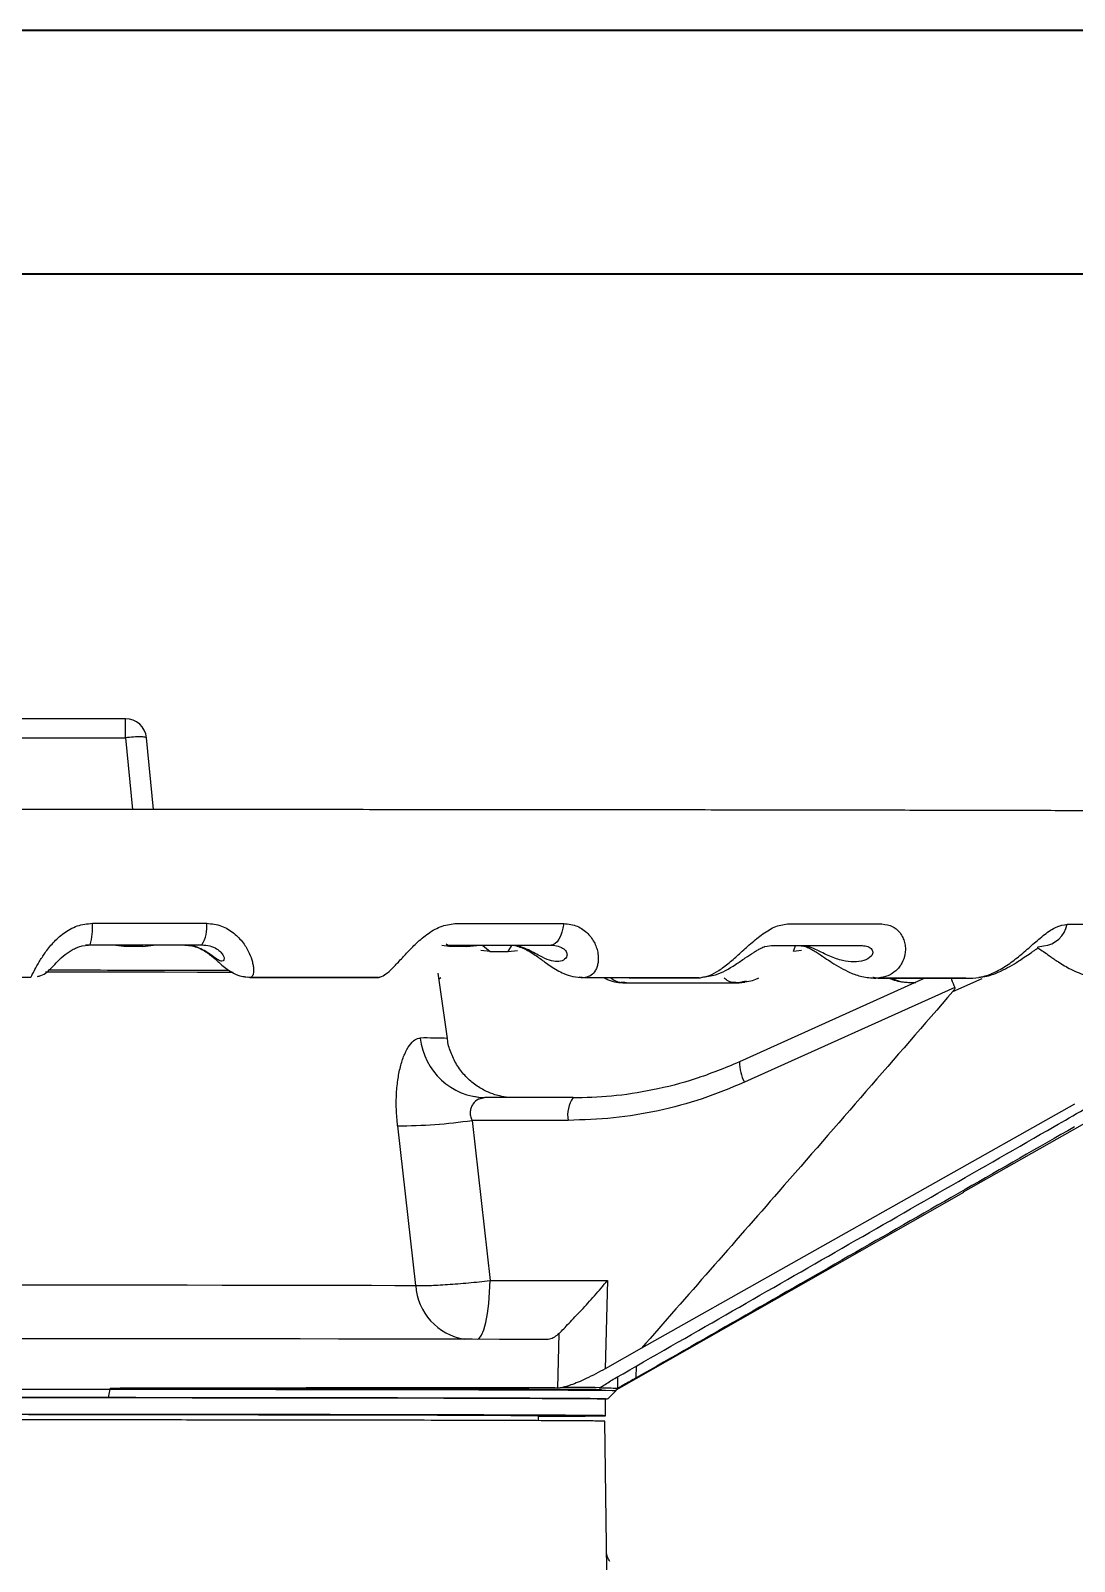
# Model space of a CAD drawing. Header units: millimetres. Extents: x 1852 to 4288, y 681 to 2404.
# Drawn here: x 3758 to 3882.2, y 2221.8 to 2404.1 of the extents above; entities that cross this region are included whole.
import ezdxf

# ---------------------------------------------------------------- set-up
doc = ezdxf.new("R2010")
doc.units = ezdxf.units.MM
doc.layers.add('AM_BOR', color=7, linetype='Continuous', lineweight=50)
doc.layers.add('粗实线', color=7, linetype='Continuous', lineweight=40)

# ---------------------------------------------------------------- blocks, each defined once
blk = doc.blocks.new('rA3')
at = {"layer": '粗实线'}
for p, q in [((753.384, 421.26), (333.384, 421.26)), ((748.384, 416.26), (358.384, 416.26))]:
    blk.add_line(p, q, dxfattribs=at)

msp = doc.modelspace()

# ---------------------------------------------------------------- linework, layer by layer
at = {"color": 7, "linetype": 'Continuous', "lineweight": 25}
for p, q in [((3769.284, 2322.174), (3736.309, 2322.174)), ((3769.284, 2319.918), (3769.284, 2322.174)), ((3736.309, 2319.918), (3769.284, 2319.918)), ((3769.284, 2319.918), (3770.106, 2311.356)), ((3772.594, 2311.356), (3771.772, 2319.913)), ((3764.111, 2295.117), (3764.887, 2295.212)), ((3765.063, 2295.234), (3764.524, 2295.21)), ((3764.887, 2295.212), (3765.063, 2295.234)), ((3765.063, 2295.234), (3778.37, 2295.23)), ((3769.073, 2295.053), (3767.828, 2295.205)), ((3771.357, 2295.052), (3769.073, 2295.053)), ((3771.357, 2295.052), (3772.601, 2295.203)), ((3778.37, 2295.23), (3776.373, 2295.207)), ((3807.788, 2295.033), (3806.931, 2295.145)), ((3807.788, 2295.033), (3807.44, 2295.331)), ((3807.486, 2295.215), (3819.946, 2295.204)), ((3809.927, 2295.031), (3807.788, 2295.033)), ((3809.927, 2295.031), (3811.089, 2295.181)), ((3812.694, 2294.434), (3811.567, 2294.579)), ((3811.814, 2295.181), (3812.694, 2294.434)), ((3812.694, 2294.434), (3814.811, 2294.436)), ((3814.811, 2294.436), (3815.284, 2295.167)), ((3814.811, 2294.436), (3815.933, 2294.583)), ((3819.946, 2295.204), (3815.16, 2295.183)), ((3845.403, 2295.063), (3846.191, 2295.173)), ((3846.191, 2295.173), (3856.956, 2295.156)), ((3848.795, 2294.48), (3849.035, 2295.138)), ((3848.795, 2294.48), (3849.752, 2294.627)), ((3856.956, 2295.156), (3849.707, 2295.138)), ((3877.909, 2295.004), (3878.541, 2295.111)), ((3783.487, 2291.438), (3784.226, 2291.373)), ((3783.745, 2291.415), (3784.135, 2291.352)), ((3784.191, 2291.362), (3784.145, 2291.38)), ((3799.381, 2291.352), (3799.589, 2291.373)), ((3807.595, 2284.106), (3806.505, 2291.864)), ((3806.598, 2291.202), (3806.811, 2291.338)), ((3823.274, 2291.409), (3823.996, 2291.339)), ((3823.901, 2291.329), (3823.274, 2291.409)), ((3823.901, 2291.329), (3823.733, 2291.365)), ((3824.237, 2291.328), (3823.901, 2291.329)), ((3828.909, 2290.721), (3828.316, 2290.796)), ((3828.316, 2290.796), (3828.67, 2290.796)), ((3828.706, 2290.76), (3828.316, 2290.796)), ((3837.575, 2291.311), (3837.726, 2291.328)), ((3840.431, 2290.735), (3842.319, 2290.737)), ((3842.094, 2290.73), (3842.427, 2290.792)), ((3842.319, 2290.737), (3843.019, 2290.815)), ((3864.441, 2291.261), (3842.349, 2281.29)), ((3843.019, 2290.815), (3842.445, 2290.747)), ((3843.147, 2290.925), (3842.725, 2290.818)), ((3867.983, 2290.17), (3842.959, 2278.874)), ((3858.246, 2291.359), (3858.892, 2291.285)), ((3862.927, 2290.77), (3863.354, 2290.771)), ((3867.781, 2289.7), (3871.255, 2291.246)), ((3811.681, 2276.991), (3810.744, 2277.161)), ((3812.07, 2277.041), (3811.689, 2276.942)), ((3822.577, 2277.046), (3812.065, 2277.041)), ((3882.229, 2276.277), (3830.703, 2247.204)), ((3869.05, 2265.824), (3887.35, 2276.2)), ((3821.959, 2274.336), (3810.53, 2274.331)), ((3810.53, 2274.331), (3812.671, 2255.255)), ((3801.662, 2273.69), (3803.819, 2254.673)), ((3828.041, 2242.454), (3869.072, 2265.786)), ((3812.671, 2255.255), (3826.661, 2255.261)), ((3826.661, 2255.261), (3826.385, 2244.75)), ((3820.725, 2242.456), (3820.886, 2248.933)), ((3830.703, 2247.204), (3826.385, 2244.75)), ((3830.077, 2243.662), (3830.123, 2245.09)), ((3827.83, 2243.776), (3827.834, 2242.403)), ((3767.253, 2241.31), (3767.449, 2242.312)), ((3767.449, 2242.312), (3767.449, 2242.415)), ((3821.283, 2242.521), (3820.725, 2242.456)), ((3825.764, 2242.494), (3825.677, 2242.434)), ((3826.431, 2239.154), (3826.431, 2241.154)), ((3826.681, 2241.154), (3827.681, 2242.154)), ((3827.682, 2242.257), (3828.041, 2242.454)), ((3827.682, 2242.154), (3827.682, 2242.257)), ((3827.946, 2242.462), (3827.834, 2242.403)), ((3818.431, 2238.566), (3818.431, 2239.166)), ((3826.702, 2210.131), (3826.331, 2238.495))]:
    msp.add_line(p, q, dxfattribs=at)
at = {"color": 7, "linetype": 'Continuous', "lineweight": 25, "flags": 128}
for points in [[(3765.336, 2297.818), (3767.043, 2297.818), (3768.749, 2297.817), (3770.453, 2297.817), (3772.155, 2297.817), (3773.856, 2297.816), (3775.554, 2297.816), (3777.249, 2297.815), (3778.943, 2297.815)], [(3808.715, 2297.799), (3810.329, 2297.797), (3811.937, 2297.796), (3813.54, 2297.795), (3815.136, 2297.793), (3816.726, 2297.792), (3818.309, 2297.791), (3819.886, 2297.789), (3821.456, 2297.788)], [(3821.456, 2297.788), (3821.352, 2297.242), (3821.217, 2296.74), (3821.053, 2296.295), (3820.863, 2295.915), (3820.653, 2295.61), (3820.426, 2295.387), (3820.189, 2295.251), (3819.946, 2295.204)], [(3848.292, 2297.756), (3849.703, 2297.754), (3851.105, 2297.752), (3852.496, 2297.75), (3853.878, 2297.747), (3855.249, 2297.745), (3856.61, 2297.743), (3857.96, 2297.741), (3859.3, 2297.738)], [(3881.37, 2297.693), (3882.483, 2297.69), (3883.582, 2297.687), (3884.668, 2297.684), (3885.741, 2297.681), (3886.8, 2297.678), (3887.845, 2297.676), (3888.877, 2297.673), (3889.895, 2297.67)], [(3772.601, 2295.203), (3772.005, 2295.204), (3771.409, 2295.204), (3770.813, 2295.204), (3770.216, 2295.204), (3769.62, 2295.204), (3769.023, 2295.204), (3768.425, 2295.204), (3767.828, 2295.205)], [(3782.091, 2291.96), (3781.648, 2291.96), (3777.867, 2291.965), (3773.919, 2291.969), (3769.831, 2291.973), (3765.631, 2291.975), (3761.346, 2291.977), (3759.748, 2291.977)], [(3842.457, 2281.334), (3842.363, 2281.308), (3842.349, 2281.29)], [(3735.827, 2254.731), (3740.314, 2254.734), (3744.879, 2254.735), (3749.494, 2254.736), (3754.13, 2254.736), (3758.759, 2254.736), (3763.352, 2254.734), (3767.88, 2254.732), (3772.315, 2254.729), (3776.63, 2254.726), (3780.797, 2254.721), (3784.791, 2254.716), (3788.587, 2254.71), (3792.161, 2254.704), (3795.491, 2254.697), (3798.557, 2254.69), (3801.338, 2254.682), (3803.819, 2254.673)], [(3811.215, 2248.255), (3811.368, 2248.355), (3811.659, 2248.747), (3811.929, 2249.387), (3812.168, 2250.252), (3812.368, 2251.312), (3812.522, 2252.528), (3812.624, 2253.858), (3812.671, 2255.255)], [(3819.431, 2248.228), (3816.785, 2248.238), (3813.812, 2248.248), (3810.529, 2248.257), (3806.951, 2248.265), (3803.098, 2248.273), (3798.988, 2248.281), (3794.643, 2248.288), (3790.085, 2248.294), (3785.337, 2248.299), (3780.424, 2248.304), (3775.371, 2248.307), (3770.203, 2248.31), (3764.946, 2248.313), (3759.629, 2248.314), (3754.277, 2248.315), (3748.918, 2248.315), (3743.58, 2248.314), (3738.289, 2248.312), (3733.073, 2248.309), (3727.959, 2248.306)], [(3725.25, 2242.304), (3730.308, 2242.308), (3735.482, 2242.311), (3740.745, 2242.313), (3746.07, 2242.314), (3751.431, 2242.315), (3756.799, 2242.315), (3762.148, 2242.314), (3767.449, 2242.312)], [(3725.619, 2241.302), (3730.609, 2241.305), (3735.714, 2241.308), (3740.906, 2241.311), (3746.161, 2241.312), (3751.449, 2241.313), (3756.746, 2241.312), (3762.023, 2241.311), (3767.253, 2241.31)], [(3826.431, 2241.154), (3826.42, 2241.157), (3826.157, 2241.168), (3825.546, 2241.178), (3824.588, 2241.189), (3823.289, 2241.2), (3821.655, 2241.21), (3819.693, 2241.22), (3817.413, 2241.23), (3814.825, 2241.239), (3811.943, 2241.248), (3808.78, 2241.256), (3805.35, 2241.264), (3801.671, 2241.272), (3797.759, 2241.279), (3793.633, 2241.285), (3789.314, 2241.291), (3784.821, 2241.296), (3780.177, 2241.3), (3775.402, 2241.304), (3770.521, 2241.307), (3765.555, 2241.309), (3760.53, 2241.311), (3755.468, 2241.312)], [(3767.253, 2241.31), (3772.29, 2241.307), (3777.231, 2241.304), (3782.052, 2241.3), (3786.728, 2241.295), (3791.238, 2241.289), (3795.559, 2241.283), (3799.669, 2241.276), (3803.55, 2241.269), (3807.182, 2241.261), (3810.548, 2241.253), (3813.63, 2241.244), (3816.414, 2241.235), (3818.886, 2241.225), (3821.035, 2241.215), (3822.849, 2241.204), (3824.32, 2241.194), (3825.441, 2241.183), (3826.206, 2241.172), (3826.612, 2241.161), (3826.656, 2241.15), (3826.431, 2241.141)], [(3767.449, 2242.415), (3772.555, 2242.412), (3777.562, 2242.409), (3782.448, 2242.405), (3787.188, 2242.4), (3791.758, 2242.395), (3796.137, 2242.388), (3800.304, 2242.382), (3804.237, 2242.374), (3807.918, 2242.366), (3811.329, 2242.358), (3814.453, 2242.348), (3817.275, 2242.339), (3819.781, 2242.329), (3821.958, 2242.319), (3823.797, 2242.308), (3825.288, 2242.298), (3825.921, 2242.292)], [(3767.449, 2242.312), (3772.555, 2242.309), (3777.562, 2242.306), (3782.448, 2242.302), (3787.188, 2242.297), (3791.758, 2242.291), (3796.137, 2242.285), (3800.304, 2242.278), (3804.237, 2242.271), (3807.918, 2242.263), (3811.329, 2242.254), (3814.453, 2242.245), (3817.275, 2242.236), (3819.781, 2242.226), (3821.958, 2242.216), (3823.797, 2242.205), (3825.288, 2242.194), (3826.424, 2242.183), (3827.2, 2242.172), (3827.611, 2242.161), (3827.681, 2242.154)], [(3818.431, 2239.083), (3818.592, 2239.084), (3820.714, 2239.093), (3822.513, 2239.104), (3823.981, 2239.114), (3825.11, 2239.124), (3825.895, 2239.135), (3826.332, 2239.146), (3826.42, 2239.157), (3826.157, 2239.168), (3825.546, 2239.178), (3824.588, 2239.189), (3823.289, 2239.2), (3821.655, 2239.21), (3819.693, 2239.22), (3817.413, 2239.23), (3814.825, 2239.239), (3811.943, 2239.248), (3808.78, 2239.256), (3805.35, 2239.264), (3801.671, 2239.272), (3797.759, 2239.279), (3793.633, 2239.285), (3789.314, 2239.291), (3784.821, 2239.296), (3780.177, 2239.3), (3775.402, 2239.304), (3770.521, 2239.307), (3765.555, 2239.309), (3760.53, 2239.311), (3755.468, 2239.312)], [(3757.73, 2239.295), (3762.504, 2239.294), (3767.227, 2239.292), (3771.874, 2239.289), (3776.419, 2239.286), (3780.839, 2239.282), (3785.11, 2239.277), (3789.21, 2239.272), (3793.116, 2239.266), (3796.807, 2239.259), (3800.265, 2239.252), (3803.47, 2239.244), (3806.405, 2239.236), (3809.055, 2239.227), (3811.405, 2239.218), (3813.444, 2239.209), (3815.159, 2239.2), (3816.543, 2239.19), (3817.587, 2239.18), (3818.287, 2239.17), (3818.637, 2239.159), (3818.637, 2239.149), (3818.431, 2239.142)]]:
    msp.add_lwpolyline(points, dxfattribs=at)
at = {"color": 7, "linetype": 'Continuous', "lineweight": 25}
for centre, radius, start, end in [((3769.284, 2319.674), 2.5, 5.48335, 89.99975), ((3757.595, 2297.33), 7.756, 344.31989, 3.60709), ((3774.873, 2297.362), 4.095, 328.64341, 6.35188), ((3878.227, 2298.296), 3.2, 275.6221, 349.13259), ((3804.925, 2197.765), 86.382, 88.22863, 90.36633), ((3812.267, 2284.977), 7.939, 186.01237, 268.57478), ((3847.562, 2281.321), 5.213, 180.34227, 207.99964), ((3825.506, 2274.951), 3.6, 144.41671, 189.84152), ((3801.626, 2335.858), 62.168, 270.03279, 278.23411), ((3810.761, 2255.121), 6.956, 183.69146, 260.57483), ((3815.882, 993.978), 1248.554, 89.54649, 89.75213), ((3827.974, 2242.252), 0.212, 71.75911, 97.754)]:
    msp.add_arc(centre, radius, start, end, dxfattribs=at)
msp.add_open_spline([(3771.772, 2319.913), (3771.732, 2319.941), (3771.652, 2319.997), (3771.076, 2320.022), (3770.256, 2320), (3769.608, 2319.945), (3769.284, 2319.918)], degree=3, dxfattribs=at)
for points, knots in [([(3914.405, 2291.077), (3914.46, 2291.083), (3914.601, 2291.098), (3914.983, 2291.155), (3915.55, 2291.268), (3916.272, 2291.461), (3917.185, 2291.788), (3918.31, 2292.335), (3919.568, 2293.183), (3920.796, 2294.345), (3921.847, 2295.761), (3922.64, 2297.356), (3923.14, 2299.07), (3923.328, 2300.846), (3923.199, 2302.628), (3922.757, 2304.359), (3922.015, 2305.985), (3920.998, 2307.453), (3919.738, 2308.716), (3918.373, 2309.669), (3917.114, 2310.276), (3916.117, 2310.617), (3915.359, 2310.804), (3914.778, 2310.908), (3914.333, 2310.964), (3913.966, 2310.998), (3913.552, 2311.023), (3913.162, 2311.036), (3912.573, 2311.05), (3911.788, 2311.063), (3910.855, 2311.075), (3909.669, 2311.088), (3908.285, 2311.1), (3906.622, 2311.113), (3904.688, 2311.126), (3902.485, 2311.139), (3900.019, 2311.152), (3897.293, 2311.164), (3894.313, 2311.177), (3891.084, 2311.189), (3887.612, 2311.201), (3883.904, 2311.213), (3879.965, 2311.224), (3875.804, 2311.235), (3871.427, 2311.246), (3866.843, 2311.256), (3862.059, 2311.266), (3857.086, 2311.276), (3851.931, 2311.285), (3846.604, 2311.293), (3841.116, 2311.301), (3835.477, 2311.309), (3829.698, 2311.316), (3823.79, 2311.323), (3817.767, 2311.329), (3811.642, 2311.334), (3805.43, 2311.339), (3799.15, 2311.344), (3792.825, 2311.347), (3786.492, 2311.351), (3780.216, 2311.353), (3774.165, 2311.355), (3768.719, 2311.357), (3763.943, 2311.357), (3758.814, 2311.358), (3755.179, 2311.358), (3752.931, 2311.358)], [0, 0, 0, 0, 0.0017465, 0.0044658, 0.0070078, 0.0098268, 0.0132699, 0.01777, 0.0233681, 0.0295284, 0.0358372, 0.0421771, 0.0485239, 0.0548725, 0.0612218, 0.0675716, 0.0739223, 0.080274, 0.0866264, 0.0929737, 0.0980915, 0.1017275, 0.1047111, 0.1075398, 0.110673, 0.1150505, 0.1222946, 0.1411051, 0.1636746, 0.1818588, 0.204115, 0.2240384, 0.2453355, 0.2673737, 0.2899055, 0.3127692, 0.3358643, 0.359126, 0.3825109, 0.405989, 0.4295389, 0.4531449, 0.4767954, 0.5004811, 0.5241948, 0.5479305, 0.5716831, 0.5954484, 0.619222, 0.6430003, 0.666779, 0.690554, 0.7143201, 0.7380713, 0.7617997, 0.7854945, 0.8091398, 0.8327115, 0.8561692, 0.8794397, 0.9023738, 0.9246109, 0.9449865, 0.9610624, 0.975932, 1, 1, 1, 1]), ([(3757.992, 2291.384), (3758.046, 2291.463), (3758.151, 2291.616), (3758.484, 2292.267), (3758.89, 2293.022), (3759.325, 2293.737), (3759.7, 2294.298), (3760.138, 2294.885), (3760.83, 2295.696), (3761.887, 2296.668), (3763.491, 2297.614), (3764.722, 2297.75), (3765.336, 2297.818)], [0, 0, 0, 0, 0.12815128, 0.24968425, 0.38014414, 0.44118834, 0.49971966, 0.56356941, 0.62458975, 0.74964254, 0.87500653, 1, 1, 1, 1]), ([(3778.943, 2297.815), (3779.547, 2297.749), (3780.449, 2297.652), (3781.494, 2297.124), (3782.187, 2296.642), (3782.79, 2296.079), (3783.286, 2295.485), (3783.694, 2294.869), (3784.105, 2294.084), (3784.365, 2293.341), (3784.497, 2292.696), (3784.547, 2292.137), (3784.49, 2291.597), (3784.315, 2291.449), (3784.226, 2291.373)], [0, 0, 0, 0, 0.1244726, 0.1859089, 0.2498878, 0.3111053, 0.3751889, 0.4362181, 0.5000981, 0.6195311, 0.6833816, 0.7502528, 0.8718565, 1, 1, 1, 1]), ([(3799.45, 2291.363), (3799.663, 2291.437), (3800.076, 2291.581), (3800.846, 2292.223), (3801.571, 2292.976), (3802.224, 2293.691), (3802.741, 2294.254), (3803.3, 2294.843), (3804.127, 2295.659), (3805.292, 2296.638), (3806.936, 2297.593), (3808.122, 2297.73), (3808.715, 2297.799)], [0, 0, 0, 0, 0.1280635, 0.2496605, 0.3801541, 0.4411983, 0.4997165, 0.5635714, 0.6245804, 0.7496419, 0.8750131, 1, 1, 1, 1]), ([(3821.456, 2297.788), (3822.011, 2297.721), (3822.841, 2297.622), (3823.748, 2297.089), (3824.324, 2296.602), (3824.794, 2296.034), (3825.144, 2295.435), (3825.389, 2294.816), (3825.571, 2294.027), (3825.573, 2293.283), (3825.424, 2292.639), (3825.179, 2292.083), (3824.734, 2291.549), (3824.246, 2291.41), (3823.996, 2291.339)], [0, 0, 0, 0, 0.1244778, 0.1858957, 0.249876, 0.3110978, 0.3752041, 0.4362225, 0.5001072, 0.6195243, 0.6833849, 0.7502763, 0.8719414, 1, 1, 1, 1]), ([(3837.701, 2291.321), (3838.059, 2291.391), (3838.758, 2291.526), (3839.919, 2292.16), (3840.921, 2292.91), (3841.753, 2293.625), (3842.379, 2294.189), (3843.025, 2294.781), (3843.934, 2295.6), (3845.132, 2296.585), (3846.703, 2297.549), (3847.763, 2297.687), (3848.292, 2297.756)], [0, 0, 0, 0, 0.12798414, 0.24964221, 0.38016298, 0.44120626, 0.49971221, 0.56357312, 0.62457328, 0.74964181, 0.87501882, 1, 1, 1, 1]), ([(3859.3, 2297.738), (3859.767, 2297.671), (3860.466, 2297.57), (3861.171, 2297.032), (3861.589, 2296.542), (3861.891, 2295.969), (3862.069, 2295.367), (3862.132, 2294.744), (3862.07, 2293.952), (3861.811, 2293.207), (3861.39, 2292.564), (3860.863, 2292.011), (3860.057, 2291.483), (3859.287, 2291.352), (3858.892, 2291.285)], [0, 0, 0, 0, 0.124482, 0.1858845, 0.2498661, 0.3110911, 0.3752157, 0.4362261, 0.5001158, 0.6195186, 0.6833865, 0.7502937, 0.8720137, 1, 1, 1, 1]), ([(3870.152, 2291.261), (3870.634, 2291.326), (3871.574, 2291.454), (3873.054, 2292.082), (3874.269, 2292.829), (3875.226, 2293.544), (3875.922, 2294.109), (3876.612, 2294.702), (3877.544, 2295.524), (3878.693, 2296.515), (3880.084, 2297.485), (3880.942, 2297.624), (3881.37, 2297.693)], [0, 0, 0, 0, 0.1279194, 0.2496295, 0.3801702, 0.4412122, 0.4997079, 0.5635745, 0.6245684, 0.7496421, 0.8750234, 1, 1, 1, 1]), ([(3758.795, 2291.476), (3758.932, 2291.512), (3759.665, 2291.706), (3760.307, 2292.329), (3761.197, 2293.255), (3761.886, 2293.933), (3762.541, 2294.424), (3763.051, 2294.727), (3763.587, 2294.971), (3763.95, 2295.073), (3764.133, 2295.125)], [0, 0, 0, 0, 0.0714083, 0.3809344, 0.5556887, 0.7203323, 0.7949508, 0.8649836, 0.932048, 1, 1, 1, 1]), ([(3767.828, 2295.205), (3767.192, 2295.205), (3765.92, 2295.206), (3764.989, 2295.209), (3764.524, 2295.21)], [0, 0, 0, 0, 0.5000497, 1, 1, 1, 1]), ([(3776.373, 2295.207), (3775.801, 2295.206), (3774.658, 2295.204), (3773.287, 2295.204), (3772.601, 2295.203)], [0, 0, 0, 0, 0.4999263, 1, 1, 1, 1]), ([(3776.328, 2295.207), (3776.615, 2295.192), (3777.164, 2295.163), (3777.982, 2294.9), (3778.704, 2294.529), (3779.465, 2294), (3780.064, 2293.469), (3780.8, 2292.782), (3781.741, 2292.05), (3782.787, 2291.529), (3783.369, 2291.464), (3783.607, 2291.438)], [0, 0, 0, 0, 0.093408, 0.1791879, 0.26097, 0.3408111, 0.4814037, 0.5675837, 0.7643431, 0.9034002, 1, 1, 1, 1]), ([(3778.37, 2295.23), (3778.693, 2295.207), (3779.341, 2295.159), (3780.149, 2294.799), (3780.688, 2294.357), (3781.032, 2293.824), (3781.036, 2293.395), (3780.778, 2293.233), (3780.339, 2293.384), (3779.771, 2293.807), (3779.036, 2294.34), (3778.279, 2294.782), (3777.354, 2295.136), (3776.7, 2295.183), (3776.373, 2295.207)], [0, 0, 0, 0, 0.0625764, 0.1252848, 0.1848998, 0.2501233, 0.3749307, 0.5001323, 0.6253324, 0.7502715, 0.8127295, 0.8750555, 0.937394, 1, 1, 1, 1]), ([(3815.16, 2295.183), (3814.503, 2295.182), (3813.189, 2295.181), (3811.789, 2295.181), (3811.089, 2295.181)], [0, 0, 0, 0, 0.4999268, 1, 1, 1, 1]), ([(3819.946, 2295.204), (3820.243, 2295.18), (3820.837, 2295.132), (3821.496, 2294.772), (3821.832, 2294.329), (3821.864, 2293.796), (3821.448, 2293.368), (3820.695, 2293.206), (3819.776, 2293.357), (3818.837, 2293.78), (3817.879, 2294.315), (3817.026, 2294.757), (3816.087, 2295.111), (3815.47, 2295.159), (3815.16, 2295.183)], [0, 0, 0, 0, 0.0625764, 0.1252848, 0.1848997, 0.2501233, 0.3749307, 0.5001323, 0.6253324, 0.7502715, 0.8127295, 0.8750555, 0.937394, 1, 1, 1, 1]), ([(3815.879, 2295.091), (3816.111, 2295.023), (3816.575, 2294.888), (3817.333, 2294.489), (3818.241, 2293.9), (3819.076, 2293.276), (3820.147, 2292.514), (3821.258, 2291.869), (3822.582, 2291.406), (3823.356, 2291.352), (3823.773, 2291.323)], [0, 0, 0, 0, 0.0868567, 0.1736311, 0.259945, 0.4143185, 0.5098834, 0.7141667, 0.8464297, 1, 1, 1, 1]), ([(3837.876, 2291.395), (3838.421, 2291.458), (3839.772, 2291.616), (3841.483, 2292.612), (3843, 2293.642), (3843.887, 2294.244), (3844.487, 2294.608), (3844.987, 2294.885), (3845.251, 2295.002), (3845.427, 2295.079)], [0, 0, 0, 0, 0.2069628, 0.5134188, 0.657871, 0.7839565, 0.8407461, 0.8942908, 1, 1, 1, 1]), ([(3856.956, 2295.156), (3857.206, 2295.132), (3857.706, 2295.083), (3858.171, 2294.723), (3858.28, 2294.28), (3857.999, 2293.747), (3857.192, 2293.319), (3855.994, 2293.158), (3854.657, 2293.31), (3853.413, 2293.733), (3852.297, 2294.268), (3851.405, 2294.711), (3850.517, 2295.066), (3849.978, 2295.114), (3849.707, 2295.138)], [0, 0, 0, 0, 0.0625764, 0.1252848, 0.1848997, 0.2501233, 0.3749307, 0.5001323, 0.6253324, 0.7502715, 0.8127295, 0.8750555, 0.937394, 1, 1, 1, 1]), ([(3849.713, 2295.138), (3849.813, 2295.13), (3850.002, 2295.115), (3850.428, 2294.971), (3850.947, 2294.718), (3851.654, 2294.295), (3852.471, 2293.739), (3853.784, 2292.848), (3855.246, 2292.007), (3857.017, 2291.385), (3858.037, 2291.312), (3858.58, 2291.273)], [0, 0, 0, 0, 0.0777427, 0.1484194, 0.2140198, 0.2762986, 0.3839969, 0.4687636, 0.693002, 0.8364791, 1, 1, 1, 1]), ([(3870.877, 2291.396), (3871.191, 2291.426), (3872.058, 2291.509), (3873.67, 2292.16), (3875.144, 2293.005), (3876.32, 2293.798), (3876.936, 2294.219), (3877.407, 2294.538), (3877.709, 2294.748), (3877.895, 2294.902), (3877.904, 2294.977), (3877.909, 2295.016)], [0, 0, 0, 0, 0.1081936, 0.2986092, 0.5541821, 0.6356454, 0.7353857, 0.7943785, 0.8571682, 0.9253812, 1, 1, 1, 1]), ([(3877.857, 2294.891), (3877.906, 2294.861), (3878.07, 2294.763), (3878.57, 2294.426), (3879.336, 2293.874), (3880.427, 2293.113), (3881.927, 2292.23), (3883.905, 2291.402), (3885.381, 2291.275), (3886.182, 2291.205)], [0, 0, 0, 0, 0.0359342, 0.1176904, 0.2156757, 0.3473896, 0.5215507, 0.740469, 1, 1, 1, 1]), ([(3760.104, 2292.249), (3762.181, 2292.249), (3766.519, 2292.247), (3772.834, 2292.242), (3777.974, 2292.237), (3780.725, 2292.233), (3781.595, 2292.232)], [0, 0, 0, 0, 0.27176479, 0.56750305, 0.86324131, 1, 1, 1, 1]), ([(3742.281, 2291.386), (3744.895, 2291.386), (3750.129, 2291.385), (3755.369, 2291.384), (3757.992, 2291.384)], [0, 0, 0, 0, 0.4994046, 1, 1, 1, 1]), ([(3784.093, 2291.352), (3785.946, 2291.351), (3789.75, 2291.349), (3794.811, 2291.346), (3797.992, 2291.344), (3799.266, 2291.343)], [0, 0, 0, 0, 0.3629631, 0.7448966, 1, 1, 1, 1]), ([(3799.382, 2291.352), (3796.876, 2291.354), (3791.859, 2291.357), (3786.749, 2291.36), (3784.191, 2291.362)], [0, 0, 0, 0, 0.4994071, 1, 1, 1, 1]), ([(3784.226, 2291.373), (3786.784, 2291.372), (3791.905, 2291.369), (3796.933, 2291.365), (3799.45, 2291.363)], [0, 0, 0, 0, 0.4994057, 1, 1, 1, 1]), ([(3823.996, 2291.339), (3826.324, 2291.336), (3830.985, 2291.331), (3835.46, 2291.324), (3837.701, 2291.321)], [0, 0, 0, 0, 0.4994067, 1, 1, 1, 1]), ([(3837.575, 2291.311), (3835.346, 2291.314), (3831.103, 2291.32), (3826.684, 2291.325), (3824.587, 2291.328)], [0, 0, 0, 0, 0.5254004, 1, 1, 1, 1]), ([(3826.252, 2291.32), (3826.411, 2291.235), (3827.198, 2290.817), (3828.06, 2290.759), (3828.748, 2290.713)], [0, 0, 0, 0, 0.2028461, 1, 1, 1, 1]), ([(3827.039, 2291.319), (3827.227, 2291.19), (3827.841, 2290.769), (3828.349, 2290.764), (3828.702, 2290.761)], [0, 0, 0, 0, 0.3060772, 1, 1, 1, 1]), ([(3828.7, 2290.713), (3829.133, 2290.714), (3831.442, 2290.716), (3835.309, 2290.721), (3838.67, 2290.725), (3840.247, 2290.728)], [0, 0, 0, 0, 0.1090203, 0.5818722, 1, 1, 1, 1]), ([(3840.247, 2290.728), (3840.458, 2290.728), (3841.094, 2290.729), (3841.705, 2290.73), (3842.113, 2290.73)], [0, 0, 0, 0, 0.3329005, 1, 1, 1, 1]), ([(3842.319, 2290.737), (3841.801, 2290.737), (3841.114, 2290.738), (3840.658, 2291.191), (3840.546, 2291.302)], [0, 0, 0, 0, 0.7544677, 1, 1, 1, 1]), ([(3842.644, 2290.832), (3843.208, 2290.875), (3843.889, 2290.927), (3844.548, 2291.242), (3844.662, 2291.296)], [0, 0, 0, 0, 0.82759888, 1, 1, 1, 1]), ([(3858.742, 2291.276), (3858.583, 2291.287), (3858.395, 2291.3), (3858.267, 2291.351), (3858.246, 2291.359)], [0, 0, 0, 0, 0.8414692, 1, 1, 1, 1]), ([(3869.976, 2291.253), (3868.172, 2291.257), (3864.56, 2291.265), (3860.683, 2291.273), (3858.742, 2291.276)], [0, 0, 0, 0, 0.4994087, 1, 1, 1, 1]), ([(3858.892, 2291.285), (3860.833, 2291.282), (3864.719, 2291.274), (3868.34, 2291.265), (3870.152, 2291.261)], [0, 0, 0, 0, 0.4994076, 1, 1, 1, 1]), ([(3860.153, 2291.27), (3860.435, 2291.163), (3861.297, 2290.835), (3862.162, 2290.793), (3862.744, 2290.765)], [0, 0, 0, 0, 0.3268445, 1, 1, 1, 1]), ([(3860.592, 2291.269), (3860.748, 2291.188), (3861.56, 2290.769), (3862.317, 2290.769), (3862.927, 2290.77)], [0, 0, 0, 0, 0.1932962, 1, 1, 1, 1]), ([(3867.569, 2291.254), (3867.585, 2291.205), (3867.69, 2290.883), (3867.849, 2290.497), (3867.983, 2290.17)], [0, 0, 0, 0, 0.1526641, 1, 1, 1, 1]), ([(3867.983, 2290.17), (3867.989, 2290.15), (3868.002, 2290.105), (3867.985, 2290.007), (3867.916, 2289.864), (3867.832, 2289.763), (3867.781, 2289.7)], [0, 0, 0, 0, 0.1147934, 0.2642503, 0.5426543, 1, 1, 1, 1]), ([(3867.781, 2289.7), (3860.879, 2281.75), (3848.555, 2267.553), (3836.158, 2253.421), (3830.703, 2247.204)], [0, 0, 0, 0, 0.5600003, 1, 1, 1, 1]), ([(3879.839, 2273.612), (3881.022, 2274.291), (3886.936, 2277.689), (3896.049, 2282.938), (3903.944, 2287.51), (3907.138, 2289.359)], [0, 0, 0, 0, 0.1295721, 0.6478768, 1, 1, 1, 1]), ([(3801.662, 2273.69), (3801.603, 2274.347), (3801.484, 2275.657), (3801.518, 2277.561), (3801.695, 2279.34), (3802.029, 2280.938), (3802.492, 2282.291), (3803.068, 2283.319), (3803.704, 2284.018), (3804.152, 2284.104), (3804.373, 2284.146)], [0, 0, 0, 0, 0.1262135, 0.2512855, 0.3774369, 0.5006266, 0.6257769, 0.7501083, 0.876543, 1, 1, 1, 1]), ([(3814.921, 2277.042), (3814.866, 2277.048), (3814.739, 2277.06), (3814.393, 2277.109), (3813.881, 2277.209), (3813.139, 2277.41), (3812.12, 2277.812), (3810.929, 2278.508), (3809.752, 2279.529), (3808.752, 2280.8), (3808.042, 2282.252), (3807.664, 2283.382), (3807.624, 2284.015), (3807.618, 2284.11)], [0, 0, 0, 0, 0.029082, 0.0680689, 0.1120949, 0.1798403, 0.2758785, 0.404412, 0.5453155, 0.6882167, 0.8313933, 0.974618, 1, 1, 1, 1]), ([(3842.349, 2281.29), (3840.615, 2280.575), (3837.253, 2279.189), (3832.128, 2277.897), (3827.222, 2277.132), (3824.022, 2277.044), (3822.468, 2277.001)], [0, 0, 0, 0, 0.2733047, 0.5299772, 0.7718071, 1, 1, 1, 1]), ([(3842.959, 2278.874), (3841.291, 2278.181), (3837.953, 2276.794), (3832.717, 2275.41), (3827.372, 2274.505), (3823.767, 2274.392), (3821.959, 2274.336)], [0, 0, 0, 0, 0.2492462, 0.4987214, 0.7485201, 1, 1, 1, 1]), ([(3811.689, 2276.942), (3811.557, 2276.919), (3811.173, 2276.849), (3810.705, 2276.422), (3810.4, 2275.873), (3810.291, 2275.392), (3810.321, 2274.858), (3810.459, 2274.51), (3810.53, 2274.331)], [0, 0, 0, 0, 0.1521978, 0.4444541, 0.5839191, 0.7193022, 0.8553903, 1, 1, 1, 1]), ([(3827.691, 2243.696), (3836.385, 2248.678), (3853.773, 2258.64), (3871.15, 2268.621), (3879.839, 2273.612)], [0, 0, 0, 0, 0.4999998, 1, 1, 1, 1]), ([(3882.252, 2273.575), (3873.559, 2268.585), (3856.172, 2258.605), (3838.775, 2248.643), (3830.077, 2243.662)], [0, 0, 0, 0, 0.49999991, 1, 1, 1, 1]), ([(3803.819, 2254.673), (3804.323, 2254.667), (3805.331, 2254.655), (3807.572, 2254.771), (3810.099, 2254.969), (3811.813, 2255.159), (3812.671, 2255.255)], [0, 0, 0, 0, 0.25036705, 0.50052482, 0.75010341, 1, 1, 1, 1]), ([(3820.886, 2248.933), (3821.257, 2249.32), (3822, 2250.095), (3823.544, 2251.71), (3825.121, 2253.437), (3826.147, 2254.653), (3826.661, 2255.261)], [0, 0, 0, 0, 0.2499495, 0.4997482, 0.7494576, 1, 1, 1, 1]), ([(3820.886, 2248.933), (3820.525, 2248.637), (3820.064, 2248.257), (3819.545, 2248.233), (3819.431, 2248.228)], [0, 0, 0, 0, 0.7807887, 1, 1, 1, 1]), ([(3826.385, 2244.75), (3825.631, 2244.342), (3824.236, 2243.589), (3822.411, 2242.817), (3821.606, 2242.606), (3821.283, 2242.521)], [0, 0, 0, 0, 0.413014, 0.7645313, 1, 1, 1, 1]), ([(3825.764, 2242.494), (3826.159, 2242.757), (3826.744, 2243.147), (3827.459, 2243.562), (3827.691, 2243.696)], [0, 0, 0, 0, 0.67543597, 1, 1, 1, 1]), ([(3830.077, 2243.662), (3829.581, 2243.379), (3828.844, 2242.96), (3828.167, 2242.585), (3827.946, 2242.462)], [0, 0, 0, 0, 0.6730898, 1, 1, 1, 1]), ([(3820.725, 2242.456), (3819.791, 2242.458), (3817.922, 2242.462), (3814.514, 2242.467), (3810.665, 2242.469), (3806.391, 2242.469), (3801.78, 2242.467), (3796.83, 2242.464), (3791.516, 2242.458), (3784.925, 2242.449), (3776.945, 2242.436), (3770.632, 2242.422), (3767.449, 2242.415)], [0, 0, 0, 0, 0.0890148, 0.1780296, 0.2696304, 0.3612313, 0.4502461, 0.5392609, 0.6308618, 0.7224627, 0.8600618, 1, 1, 1, 1]), ([(3827.834, 2242.403), (3827.651, 2242.409), (3827.284, 2242.42), (3826.213, 2242.43), (3825.677, 2242.434)], [0, 0, 0, 0, 0.4998371, 1, 1, 1, 1]), ([(3826.331, 2238.495), (3826.21, 2238.502), (3825.967, 2238.516), (3824.018, 2238.536), (3820.942, 2238.556), (3816.678, 2238.574), (3811.33, 2238.591), (3804.981, 2238.607), (3797.742, 2238.62), (3789.736, 2238.632), (3781.1, 2238.641), (3771.983, 2238.648), (3762.539, 2238.652), (3756.134, 2238.653), (3752.931, 2238.653)], [0, 0, 0, 0, 0.08331703, 0.16665184, 0.24998666, 0.33332147, 0.41665629, 0.49999111, 0.58332592, 0.66666074, 0.74999555, 0.83333037, 0.91666518, 1, 1, 1, 1]), ([(3826.923, 2221.804), (3826.813, 2221.981), (3826.593, 2222.337), (3826.554, 2222.754), (3826.534, 2222.964)], [0, 0, 0, 0, 0.4971187, 1, 1, 1, 1])]:
    msp.add_open_spline(points, degree=3, knots=knots, dxfattribs=at)

# ---------------------------------------------------------------- block references
at = {"layer": 'AM_BOR', "xscale": 5.80078125, "yscale": 5.80078125, "zscale": 5.80078125}
msp.add_blockref('rA3', (-82.259, -39.496), dxfattribs=at)

doc.saveas('drawing.dxf')
